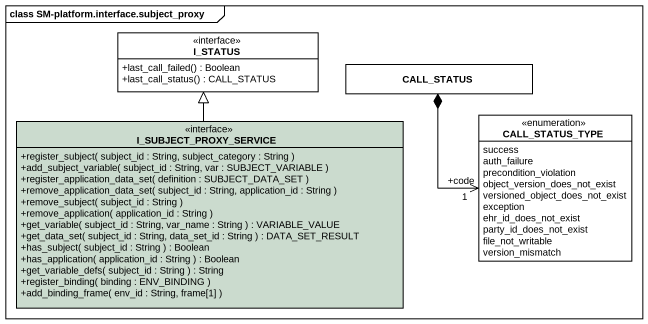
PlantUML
@startuml
mainframe class SM-platform.interface.subject_proxy
hide circle
hide empty members
skinparam classAttributeIconSize 0
interface I_STATUS #FFFFFF {
  +last_call_failed() : Boolean
  +last_call_status() : CALL_STATUS
}
class CALL_STATUS #FFFFFF
interface I_SUBJECT_PROXY_SERVICE #CBDBCE {
  +register_subject( subject_id : String, subject_category : String )
  +add_subject_variable( subject_id : String, var : SUBJECT_VARIABLE )
  +register_application_data_set( definition : SUBJECT_DATA_SET )
  +remove_application_data_set( subject_id : String, application_id : String )
  +remove_subject( subject_id : String )
  +remove_application( application_id : String )
  +get_variable( subject_id : String, var_name : String ) : VARIABLE_VALUE
  +get_data_set( subject_id : String, data_set_id : String ) : DATA_SET_RESULT
  +has_subject( subject_id : String ) : Boolean
  +has_application( application_id : String ) : Boolean
  +get_variable_defs( subject_id : String ) : String
  +register_binding( binding : ENV_BINDING )
  +add_binding_frame( env_id : String, frame[1] )
}
enum CALL_STATUS_TYPE #FFFFFF {
  success
  auth_failure
  precondition_violation
  object_version_does_not_exist
  versioned_object_does_not_exist
  exception
  ehr_id_does_not_exist
  party_id_does_not_exist
  file_not_writable
  version_mismatch
}
I_SUBJECT_PROXY_SERVICE -up-|> I_STATUS
CALL_STATUS_TYPE "+code\n1" <-up-* CALL_STATUS
@enduml
